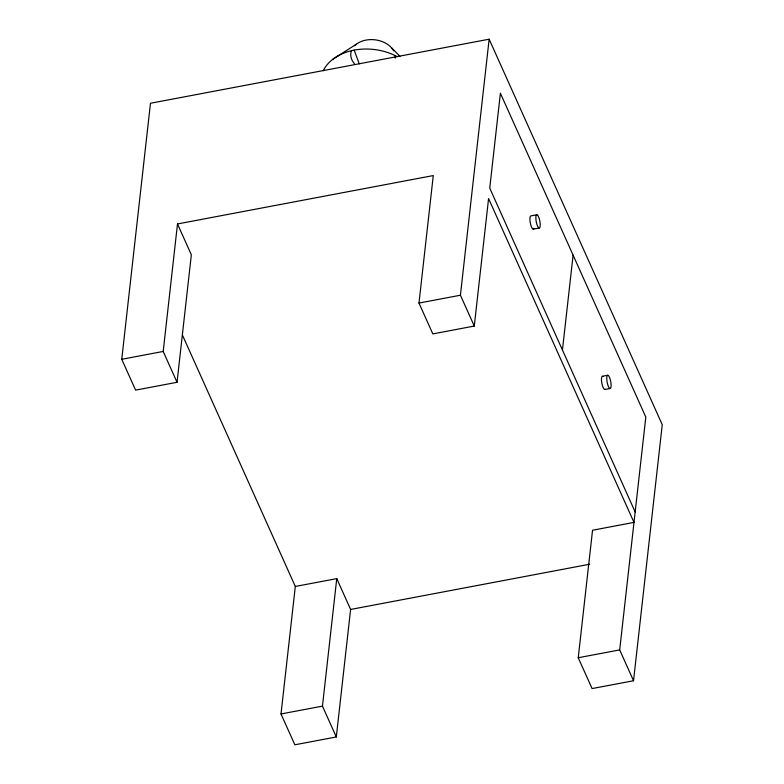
<?xml version="1.0" encoding="UTF-8"?>
<svg xmlns="http://www.w3.org/2000/svg" width="784" height="784" viewBox="0 0 784 784"><rect width="100%" height="100%" fill="white"/><g stroke="black" fill="none" stroke-linecap="round" stroke-linejoin="round"><path stroke-width="1.18" d="M121.745 359.288L150.469 103.263L489.147 39.2L662.255 424.712L633.531 680.737L592.087 688.577L578.239 657.747L592.547 530.239L633.991 522.399L488.579 198.558L474.271 326.056L432.827 333.896L418.979 303.065L433.278 175.567L177.498 223.95L163.199 351.448L177.037 382.288L135.593 390.128L121.745 359.288L163.199 351.448M177.037 382.288L191.345 254.78L177.498 223.95M295.313 586.461L336.757 578.621L350.605 609.452L336.307 736.96L294.853 744.8L281.005 713.969L295.313 586.461L182.486 335.209M336.307 736.96L322.459 706.129L336.757 578.621M474.271 326.056L460.424 295.225L489.147 39.2M562.451 350.046L573.094 255.143M633.531 680.737L619.693 649.907L645.81 417.068L500.388 93.227L489.745 188.121L635.158 511.962M332.926 59.192L356.338 44.198M536.893 214.757L530.954 215.884A6.742 1.833 79.3 0 0 530.572 224.165A6.742 1.833 79.3 0 0 534.012 228.301M533.228 229.153L539.176 228.026A6.742 1.833 79.3 0 0 539.088 218.138A6.742 1.833 79.3 0 0 535.844 218.011A6.742 1.833 79.3 0 0 539.176 228.026M418.979 303.065L460.424 295.225M602.494 376.242L607.806 375.232M604.778 389.501L610.079 388.501A6.742 1.833 79.3 0 0 609.991 378.613A6.742 1.833 79.3 0 0 606.747 378.486A6.742 1.833 79.3 0 0 610.079 388.501M350.605 609.452L589.578 564.255M281.005 713.969L322.459 706.129M578.239 657.747L619.693 649.907M391.598 47.883L399.948 56.34M354.172 50.127L359.239 63.827M605.219 389.295A6.742 1.833 79.3 0 1 601.759 382.798A6.742 1.833 79.3 0 1 603.023 376.487M354.437 63.739A22.344 16.131 6.4 0 1 351.193 51.411M354.554 45.776A22.344 16.131 6.4 0 1 375.311 39.847A22.344 16.131 6.4 0 1 393.637 50.803M395.254 56.017A22.344 16.131 6.4 0 1 395.234 58.134M323.243 70.707A49.353 35.623 6.4 0 1 397.292 56.703"/></g></svg>
